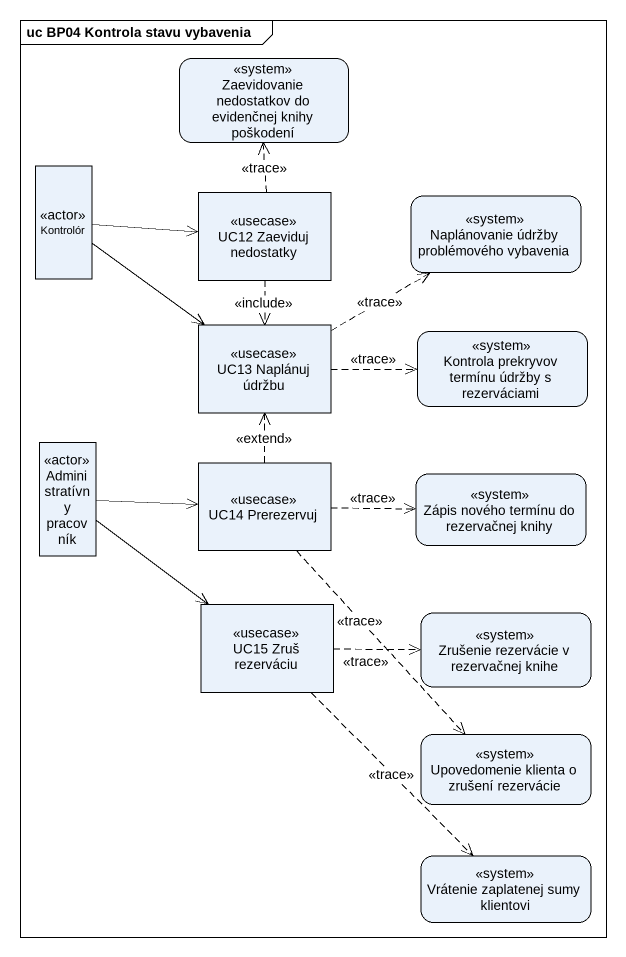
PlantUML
@startuml
mainframe uc BP04 Kontrola stavu vybavenia
hide empty description
state "Zaevidovanie nedostatkov do evidenčnej knihy poškodení" as Zaevidovanie_nedostatkov_do <<system>>
state Kontrolór <<actor>>
state "UC12 Zaeviduj nedostatky" as UC12_Zaeviduj_nedostatky <<usecase>>
state "Naplánovanie údržby problémového vybavenia" as Naplánovanie_údržby <<system>>
state "UC13 Naplánuj údržbu" as UC13_Naplánuj_údržbu <<usecase>>
state "Kontrola prekryvov termínu údržby s rezerváciami" as Kontrola_prekryvov_termínu <<system>>
state "Administratívny pracovník" as Administratívny_pracovník <<actor>>
state "UC14 Prerezervuj" as UC14_Prerezervuj <<usecase>>
state "Zápis nového termínu do rezervačnej knihy" as Zápis_nového_termínu_do <<system>>
state "UC15 Zruš rezerváciu" as UC15_Zruš_rezerváciu <<usecase>>
state "Zrušenie rezervácie v rezervačnej knihe" as Zrušenie_rezervácie_v <<system>>
state "Upovedomenie klienta o zrušení rezervácie" as Upovedomenie_klienta_o <<system>>
state "Vrátenie zaplatenej sumy klientovi" as Vrátenie_zaplatenej_sumy <<system>>
Kontrolór -right-> UC12_Zaeviduj_nedostatky
Kontrolór --> UC13_Naplánuj_údržbu
UC12_Zaeviduj_nedostatky -up[dashed]-> Zaevidovanie_nedostatkov_do : <<trace>>
UC12_Zaeviduj_nedostatky -[dashed]-> UC13_Naplánuj_údržbu : <<include>>
UC13_Naplánuj_údržbu -right[dashed]-> Naplánovanie_údržby : <<trace>>
UC13_Naplánuj_údržbu -right[dashed]-> Kontrola_prekryvov_termínu : <<trace>>
Administratívny_pracovník -right-> UC14_Prerezervuj
Administratívny_pracovník --> UC15_Zruš_rezerváciu
UC14_Prerezervuj -up[dashed]-> UC13_Naplánuj_údržbu : <<extend>>
UC14_Prerezervuj -right[dashed]-> Zápis_nového_termínu_do : <<trace>>
UC14_Prerezervuj -[dashed]-> Upovedomenie_klienta_o : <<trace>>
UC15_Zruš_rezerváciu -right[dashed]-> Zrušenie_rezervácie_v : <<trace>>
UC15_Zruš_rezerváciu -[dashed]-> Vrátenie_zaplatenej_sumy : <<trace>>
@enduml
